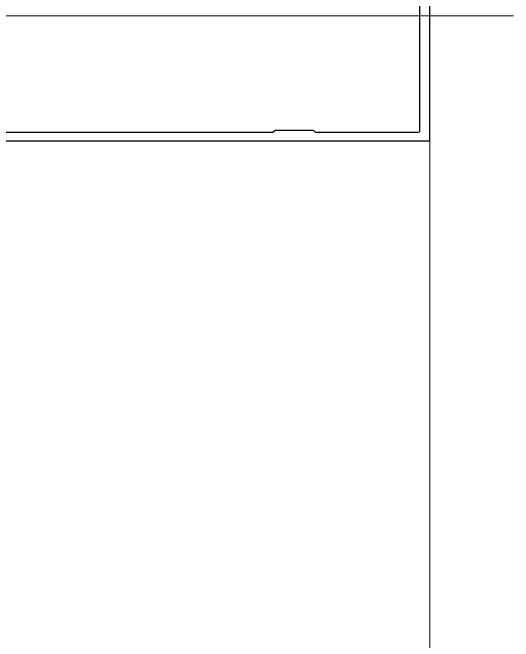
# Model space of a CAD drawing. Header units: millimetres. Extents: x 17311 to 801382, y -242618 to -104888.
# Drawn here: x 78895.3 to 79015.3, y -145638 to -145487.4 of the extents above; entities that cross this region are included whole.
import ezdxf

# ---------------------------------------------------------------- set-up
doc = ezdxf.new("R2010")
doc.units = ezdxf.units.MM
doc.header["$LTSCALE"] = 250
for name, color, linetype in [('4', 4, 'Continuous'), ('B-AR', 7, 'Continuous'), ('DIM', 7, 'Continuous'), ('fastener', 1, 'Continuous'), ('GLASS', 7, 'Continuous'), ('INSUL', 251, 'Continuous'), ('L0_', 7, 'Continuous'), ('OBJECTS', 7, 'Continuous'), ('polyamide', 6, 'Continuous'), ('SEALANT', 252, 'Continuous')]:
    doc.layers.add(name, color=color, linetype=linetype)
doc.layers.add('A-WIN-ELE', color=8, linetype='Continuous', lineweight=9)
doc.layers.add('CEN', color=1, linetype='Continuous', lineweight=9)
pattern_1 = [(90, (81747.66684255187, 89202.96466638846), (-0.1587499999999999, 0.0793750000000001), [0, -0.15875])]

# ---------------------------------------------------------------- blocks, each defined once
blk = doc.blocks.new('pan4x20')
at = {"layer": 'CEN'}
blk.add_line((204758.3032032065, -352573.8528686392), (204758.3032032065, -352600.9999670472), dxfattribs=at)
at = {"layer": 'fastener', "color": 1}
for p, q in [((204754.8032032065, -352577.7344733073), (204754.8032032065, -352578.7284733073)), ((204754.8032032065, -352578.7284733073), (204761.8032032065, -352578.7284733073)), ((204756.8032032065, -352578.7284733073), (204756.8032032065, -352580.3044530001)), ((204759.8032032065, -352578.7284733073), (204759.8032032065, -352579.6930646447)), ((204761.8032032065, -352578.7284733073), (204761.8032032065, -352577.7344733073)), ((204756.3155417826, -352580.5036100638), (204756.8032032065, -352580.3044530001)), ((204756.3155427592, -352580.5036100638), (204760.2996768813, -352581.1582539427)), ((204756.3249956879, -352580.6094293451), (204760.2408556199, -352581.2542677272)), ((204756.3249956879, -352580.6094293451), (204756.8032032065, -352580.8036152953)), ((204756.8032032065, -352580.3044530001), (204759.8032032065, -352580.9259984439)), ((204758.2319247089, -352579.691961038), (204760.241829333, -352580.021333928)), ((204758.2319247089, -352579.691961038), (204759.8032032065, -352580.19222694)), ((204758.2499271714, -352579.5900776284), (204760.3006505945, -352579.9253201435)), ((204758.2499271714, -352579.5900776284), (204759.8032032065, -352579.6930646447)), ((204760.2814117018, -352579.8872505949), (204759.8032032065, -352579.6930646447)), ((204760.2908646305, -352579.9930698763), (204759.8032032065, -352580.19222694)), ((204759.8032032065, -352580.19222694), (204759.8032032065, -352580.9259984439)), ((204756.3155417826, -352581.736543863), (204756.8032032065, -352581.5373867993)), ((204756.3155427592, -352581.736543863), (204760.2996768813, -352582.3911877419)), ((204756.3249956879, -352581.8423631443), (204760.2408556199, -352582.4872015264)), ((204756.3249956879, -352581.8423631443), (204756.8032032065, -352582.0365490945)), ((204756.8032032065, -352580.8036152953), (204759.8032032065, -352581.4251607392)), ((204756.8032032065, -352580.8036152953), (204756.8032032065, -352581.5373867993)), ((204756.8032032065, -352581.5373867993), (204759.8032032065, -352582.1589322431)), ((204756.8032032065, -352582.0365490945), (204759.8032032065, -352582.6580945383)), ((204756.8032032065, -352582.0365490945), (204756.8032032065, -352582.7703205985)), ((204760.2804379886, -352581.1201843941), (204759.8032032065, -352580.9259984439)), ((204760.2898909173, -352581.2260036755), (204759.8032032065, -352581.4251607392)), ((204759.8032032065, -352581.4251607392), (204759.8032032065, -352582.1589322431)), ((204756.3155417826, -352582.9694776622), (204756.8032032065, -352582.7703205985)), ((204756.3155427592, -352582.9694776622), (204760.2996768813, -352583.6241215411)), ((204756.3249956879, -352583.0752969435), (204760.2408556199, -352583.7201353256)), ((204756.3249956879, -352583.0752969435), (204756.8032032065, -352583.2694828938)), ((204756.8032032065, -352582.7703205985), (204759.8032032065, -352583.3918660423)), ((204756.8032032065, -352583.2694828938), (204759.8032032065, -352583.8910283375)), ((204756.8032032065, -352583.2694828938), (204756.8032032065, -352584.0032543977)), ((204760.2804379886, -352582.3531181933), (204759.8032032065, -352582.1589322431)), ((204760.2898909173, -352582.4589374746), (204759.8032032065, -352582.6580945383)), ((204759.8032032065, -352582.6580945383), (204759.8032032065, -352583.3918660423)), ((204760.2804379886, -352583.5860519925), (204759.8032032065, -352583.3918660423)), ((204756.3155417826, -352584.2024114614), (204756.8032032065, -352584.0032543977)), ((204756.3155427592, -352584.2024114614), (204760.2996768813, -352584.8570553403)), ((204756.3249956879, -352584.3082307428), (204760.2408556199, -352584.9530691248)), ((204756.3249956879, -352584.3082307428), (204756.8032032065, -352584.502416693)), ((204756.8032032065, -352584.0032543977), (204759.8032032065, -352584.6247998415)), ((204756.8032032065, -352584.502416693), (204759.8032032065, -352585.1239621367)), ((204756.8032032065, -352584.502416693), (204756.8032032065, -352585.2361881969)), ((204760.2898909173, -352583.6918712739), (204759.8032032065, -352583.8910283375)), ((204759.8032032065, -352583.8910283375), (204759.8032032065, -352584.6247998415)), ((204760.2804379886, -352584.8189857918), (204759.8032032065, -352584.6247998415)), ((204760.2898909173, -352584.9248050731), (204759.8032032065, -352585.1239621367)), ((204759.8032032065, -352585.1239621367), (204759.8032032065, -352585.8577336407)), ((204756.3155417826, -352585.4353452606), (204756.8032032065, -352585.2361881969)), ((204756.3155417826, -352586.6682790598), (204756.8032032065, -352586.4691219961)), ((204756.3155427592, -352585.4353452606), (204760.2996768813, -352586.0899891395)), ((204756.3249956879, -352585.5411645419), (204760.2408556199, -352586.186002924)), ((204756.3249956879, -352585.5411645419), (204756.8032032065, -352585.7353504922)), ((204756.8032032065, -352585.2361881969), (204759.8032032065, -352585.8577336407)), ((204756.8032032065, -352585.7353504922), (204759.8032032065, -352586.356895936)), ((204756.8032032065, -352585.7353504922), (204756.8032032065, -352586.4691219961)), ((204756.8032032065, -352586.4691219961), (204759.8032032065, -352587.0906674399)), ((204760.2804379886, -352586.0519195909), (204759.8032032065, -352585.8577336407)), ((204760.2898909173, -352586.1577388722), (204759.8032032065, -352586.356895936)), ((204759.8032032065, -352586.356895936), (204759.8032032065, -352587.0906674399)), ((204756.3155417826, -352587.901212859), (204756.8032032065, -352587.7020557953)), ((204756.3155427592, -352586.6682790598), (204760.2996768813, -352587.3229229387)), ((204756.3155427592, -352587.901212859), (204760.2996768813, -352588.5558567379)), ((204756.3249956879, -352586.7740983411), (204760.2408556199, -352587.4189367231)), ((204756.3249956879, -352586.7740983411), (204756.8032032065, -352586.9682842913)), ((204756.3249956879, -352588.0070321403), (204760.2408556199, -352588.6518705224)), ((204756.3249956879, -352588.0070321403), (204756.8032032065, -352588.2012180905)), ((204756.8032032065, -352586.9682842913), (204759.8032032065, -352587.5898297351)), ((204756.8032032065, -352586.9682842913), (204756.8032032065, -352587.7020557953)), ((204756.8032032065, -352587.7020557953), (204759.8032032065, -352588.3236012391)), ((204760.2804379886, -352587.2848533901), (204759.8032032065, -352587.0906674399)), ((204760.2898909173, -352587.3906726714), (204759.8032032065, -352587.5898297351)), ((204759.8032032065, -352587.5898297351), (204759.8032032065, -352588.3236012391)), ((204756.3155417826, -352589.1341466582), (204756.8032032065, -352588.9349895945)), ((204756.3155427592, -352589.1341466582), (204760.2996768813, -352589.7887905371)), ((204756.3249956879, -352589.2399659395), (204756.8032032065, -352589.4341518898)), ((204756.3249956879, -352589.2399659395), (204760.2408556199, -352589.8848043216)), ((204756.8032032065, -352588.2012180905), (204759.8032032065, -352588.8227635343)), ((204756.8032032065, -352588.2012180905), (204756.8032032065, -352588.9349895945)), ((204756.8032032065, -352588.9349895945), (204759.8032032065, -352589.5565350383)), ((204756.8032032065, -352589.4341518898), (204759.8032032065, -352590.0556973335)), ((204756.8032032065, -352589.4341518898), (204756.8032032065, -352590.1679233937)), ((204760.2804379886, -352588.5177871893), (204759.8032032065, -352588.3236012391)), ((204760.2898909173, -352588.6236064706), (204759.8032032065, -352588.8227635343)), ((204759.8032032065, -352588.8227635343), (204759.8032032065, -352589.5565350383)), ((204760.2804379886, -352589.7507209885), (204759.8032032065, -352589.5565350383)), ((204756.3155417826, -352590.3670804574), (204756.8032032065, -352590.1679233937)), ((204756.3155427592, -352590.3670804574), (204760.2996768813, -352591.0217243363)), ((204756.3249956879, -352590.4728997388), (204760.2408556199, -352591.1177381208)), ((204756.3249956879, -352590.4728997388), (204756.8032032065, -352590.667085689)), ((204756.8032032065, -352590.1679233937), (204759.8032032065, -352590.7894688375)), ((204756.8032032065, -352590.667085689), (204759.8032032065, -352591.2886311327)), ((204756.8032032065, -352590.667085689), (204756.8032032065, -352591.4008571929)), ((204760.2898909173, -352589.8565402699), (204759.8032032065, -352590.0556973335)), ((204759.8032032065, -352590.0556973335), (204759.8032032065, -352590.7894688375)), ((204760.2804379886, -352590.9836547878), (204759.8032032065, -352590.7894688375)), ((204760.2898909173, -352591.0894740691), (204759.8032032065, -352591.2886311327)), ((204756.3155417826, -352591.6000142566), (204756.8032032065, -352591.4008571929)), ((204756.3155417826, -352592.8329480558), (204756.8032032065, -352592.6337909921)), ((204756.3155427592, -352591.6000142566), (204760.2996768813, -352592.2546581355)), ((204756.3249956879, -352591.7058335379), (204756.8032032065, -352591.9000194882)), ((204756.3249956879, -352591.7058335379), (204760.2408556199, -352592.35067192)), ((204756.8032032065, -352591.4008571929), (204759.8032032065, -352592.0224026367)), ((204756.8032032065, -352591.9000194882), (204759.8032032065, -352592.521564932)), ((204756.8032032065, -352591.9000194882), (204756.8032032065, -352592.6337909921)), ((204756.8032032065, -352592.6337909921), (204759.8032032065, -352593.2553364359)), ((204759.8032032065, -352591.2886311327), (204759.8032032065, -352592.0224026367)), ((204760.2804379886, -352592.2165885869), (204759.8032032065, -352592.0224026367)), ((204760.2898909173, -352592.3224078683), (204759.8032032065, -352592.521564932)), ((204759.8032032065, -352592.521564932), (204759.8032032065, -352593.2553364359)), ((204756.3155417826, -352594.065881855), (204756.8032032065, -352593.8667247914)), ((204756.3155427592, -352592.8329480558), (204760.2996768813, -352593.4875919347)), ((204756.3155427592, -352594.065881855), (204760.2996768813, -352594.720525734)), ((204756.3249956879, -352592.9387673372), (204760.2408556199, -352593.5836057192)), ((204756.3249956879, -352592.9387673372), (204756.8032032065, -352593.1329532874)), ((204756.3249956879, -352594.1717011363), (204756.8032032065, -352594.3658870866)), ((204756.3249956879, -352594.1717011363), (204760.2408556199, -352594.8165395184)), ((204756.8032032065, -352593.1329532874), (204759.8032032065, -352593.7544987312)), ((204756.8032032065, -352593.1329532874), (204756.8032032065, -352593.8667247914)), ((204756.8032032065, -352593.8667247914), (204759.8032032065, -352594.4882702351)), ((204760.2804379886, -352593.4495223862), (204759.8032032065, -352593.2553364359)), ((204760.2898909173, -352593.5553416675), (204759.8032032065, -352593.7544987312)), ((204759.8032032065, -352593.7544987312), (204759.8032032065, -352594.4882702351)), ((204756.3155417826, -352595.2988156542), (204756.8032032065, -352595.0996585906)), ((204756.3155427592, -352595.2988156542), (204758.8861800356, -352595.7212040343)), ((204756.3249956879, -352595.4046349356), (204758.2474002531, -352595.7212040343)), ((204756.3249956879, -352595.4046349356), (204756.8032032065, -352595.5988208858)), ((204756.8032032065, -352594.3658870866), (204759.8032032065, -352594.9874325304)), ((204756.8032032065, -352594.3658870866), (204756.8032032065, -352595.0996585906)), ((204756.8032032065, -352595.0996585906), (204759.8032032065, -352595.7212040343)), ((204756.8032032065, -352595.5988208858), (204757.3939073123, -352595.7212040343)), ((204756.8032032065, -352595.6683825603), (204756.8032032065, -352596.2298080411)), ((204760.2804379886, -352594.6824561853), (204759.8032032065, -352594.4882702351)), ((204760.2898909173, -352594.7882754667), (204759.8032032065, -352594.9874325304)), ((204759.8032032065, -352594.9874325304), (204759.8032032065, -352595.7212040343)), ((204759.8032032065, -352595.0556973335), (204759.8032032065, -352596.2298080411)), ((204756.8032032065, -352596.2298080411), (204757.9267527693, -352598.6027461676)), ((204759.8032032065, -352595.7212040343), (204757.3939073123, -352595.7212040343)), ((204759.8032032065, -352596.2298080411), (204758.6796536437, -352598.6027461676))]:
    blk.add_line(p, q, dxfattribs=at)
blk.add_lwpolyline([(204760.8519461059, -352576.4820267575), (204760.6271795891, -352576.6816903988), (204760.3730962008, -352576.7783857179), (204760.1026844231, -352576.7968012184), (204759.8289327377, -352576.7616254038), (204759.5648296265, -352576.6975467779), (204759.3233635713, -352576.6292538443), (204759.1175230539, -352576.5814351067), (204758.9602965563, -352576.5787790687), (204758.8603039589, -352576.6396033133), (204758.8086907373, -352576.7567417417), (204758.7922337657, -352576.9166573342), (204758.7977099183, -352577.1058130712), (204758.8118960694, -352577.3106719333), (204758.8215690932, -352577.5176969008), (204758.8135058639, -352577.7133509542), (204758.7744832558, -352577.8840970739), (204758.695322935, -352578.0186544102), (204758.5830257358, -352578.1147667933), (204758.4486372843, -352578.1724342232), (204758.3032032065, -352578.1916566999), (204758.1577691288, -352578.1724342232), (204758.0233806773, -352578.1147667933), (204757.911083478, -352578.0186544102), (204757.8319231573, -352577.8840970739), (204757.7929005491, -352577.7133509542), (204757.7848373198, -352577.5176969008), (204757.7945103436, -352577.3106719333), (204757.8086964947, -352577.1058130712), (204757.8141726473, -352576.9166573342), (204757.7977156758, -352576.7567417417), (204757.7461024541, -352576.6396033133), (204757.6461098568, -352576.5787790687), (204757.4888833588, -352576.581435107), (204757.2830428393, -352576.6292538471), (204757.0415767783, -352576.6975467873), (204756.7774736557, -352576.7616254261), (204756.5037219516, -352576.7968012618), (204756.2333101459, -352576.778385793), (204755.9792267187, -352576.681690518), (204755.7544601499, -352576.4820269354)], dxfattribs=at)
for centre, radius, start, end in [((204756.104029196, -352577.7350033988), 1.300826097444182, 105.5886192051601, 179.9766517539662), ((204758.3032034425, -352585.4921058837), 9.363632576391863, 74.20502072839271, 105.7949832714378), ((204760.5023771211, -352577.7350033376), 1.300826193443082, 0.02334554465536699, 74.4113847704137), ((204756.3957525048, -352580.5497759838), 0.0925492983181898, 150.0753499947986, 220.1338799815711), ((204758.2711789255, -352579.6463713375), 0.06016394940845299, 110.6850699988179, 229.2728799733444), ((204760.2106539082, -352579.9469039563), 0.0925492983181898, 330.0753499858102, 40.13387899652747), ((204756.3957525048, -352581.7827097829), 0.0925492983181898, 150.0753499947986, 220.1338800207355), ((204760.209680195, -352581.1798377555), 0.092548723075396, 330.075349994863, 40.13387899545516), ((204756.3957525048, -352583.0156435822), 0.0925492983181898, 150.0753499947986, 220.1338799815711), ((204760.209680195, -352582.4127715547), 0.092548723075396, 330.075349994863, 40.13387899545516), ((204760.209680195, -352583.6457053539), 0.092548723075396, 330.075349994863, 40.13387899545516), ((204756.3957525048, -352584.2485773814), 0.0925492983181898, 150.0753499947986, 220.1338799815711), ((204760.209680195, -352584.8786391531), 0.092548723075396, 330.075349994863, 40.13387899545516), ((204756.3957525048, -352585.4815111806), 0.0925492983181898, 150.0753499947986, 220.1338799815711), ((204760.209680195, -352586.1115729523), 0.092548723075396, 330.075349994863, 40.13387899545516), ((204756.3957525048, -352586.7144449797), 0.0925492983181898, 150.0753499947986, 220.1338800207355), ((204756.3957525048, -352587.9473787789), 0.0925492983181898, 150.0753499947986, 220.1338799815711), ((204760.209680195, -352587.3445067515), 0.092548723075396, 330.0753500260945, 40.13387903461972), ((204756.3957525048, -352589.1803125782), 0.0925492983181898, 150.0753499947986, 220.1338799815711), ((204760.209680195, -352588.5774405507), 0.092548723075396, 330.075349994863, 40.13387899545516), ((204756.3957525048, -352590.4132463774), 0.0925492983181898, 150.0753499947986, 220.1338799815711), ((204760.209680195, -352589.8103743499), 0.092548723075396, 330.075349994863, 40.13387899545516), ((204760.209680195, -352591.0433081491), 0.092548723075396, 330.075349994863, 40.13387899545516), ((204756.3957525048, -352591.6461801766), 0.0925492983181898, 150.0753499947986, 220.1338799815711), ((204760.209680195, -352592.2762419483), 0.092548723075396, 330.075349994863, 40.13387899545516), ((204756.3957525048, -352592.8791139758), 0.0925492983181898, 150.0753499947986, 220.1338799815711), ((204756.3957525048, -352594.112047775), 0.0925492983181898, 150.0753499947986, 220.1338799815711), ((204760.209680195, -352593.5091757475), 0.092548723075396, 330.075349994863, 40.13387899545516), ((204756.3957525048, -352595.3449815742), 0.0925492983181898, 150.0753499947986, 220.1338799815711), ((204760.209680195, -352594.7421095467), 0.092548723075396, 330.075349994863, 40.13387899545516), ((204758.3032032065, -352598.3375563484), 0.4604786335005783, 215.1627106466893, 324.8372893533107)]:
    blk.add_arc(centre, radius, start, end, dxfattribs=at)
blk = doc.blocks.new('커튼월 히든바_T1')
at = {"layer": 'GLASS', "transparency": 33554687}
h = blk.add_hatch(dxfattribs=at)
h.set_pattern_fill('ANSI37', color=253, scale=10, angle=89.99999999999997, style=0)
h.set_pattern_definition([(314.9999999999999, (-294.3621086273051, 1991.3177667649), (0.8838834764831847, 0.8838834764831841), []), (44.99999999999996, (-294.3621086273051, 1991.3177667649), (-0.8838834764831841, 0.8838834764831847), [])])
h.paths.add_polyline_path([(-14.0000000000291, -21.50000000023283, 0.1989123673839581), (-13.70710678122123, -22.20710678142495, 0.1123659271631969), (-26.29289321883698, -22.20710678142495, 0.1989123673777097), (-26.0000000000291, -21.50000000023283), (-26.0000000000291, -14.50000000023283), (-24.95000000004075, -14.50000000023283), (-24.95000000004075, -13.8000000002794, 0.4142135623700506), (-24.24999986952753, -14.50000000023283), (-15.74999986952753, -14.50000000023283, 0.4140347258903255), (-15.05000000001746, -13.80042743741069), (-15.05000000001746, -14.50000000023283), (-14.0000000000291, -14.50000000023283)])
at = {"layer": 'SEALANT', "transparency": 33554687}
h = blk.add_hatch(dxfattribs=at)
h.set_pattern_fill('ANSI37', color=253, scale=0.5, angle=-1.272221872585407e-14)
h.set_pattern_definition([(224.9999999999999, (58405.01945517297, -22374.79667747649), (1.122532015133643, -1.122532015133645), []), (314.9999999999999, (58405.01945517297, -22374.79667747649), (1.122532015133645, 1.122532015133643), [])])
h.paths.add_polyline_path([(-2.91038304567337e-11, -15.5), (-7.999999908759492, -15.50000000977889), (-7.999999908759492, 1, 0.03275171643533864), (-2.91038304567337e-11, 0)])
at = {"layer": 'SEALANT'}
h = blk.add_hatch(dxfattribs=at)
h.set_pattern_fill('DASH', color=253, scale=0.5, angle=89.99999999999997, style=0)
h.set_pattern_definition([(270, (-23848.07734136659, 66453.74511140259), (1.587499999999999, -1.587500000000001), [1.5875, -1.5875])])
h.paths.add_polyline_path([(-2.91038304567337e-11, -15.5), (-7.999999918072717, -15.50000000977889), (-7.999999966501491, -25.50000000977889), (-2.91038304567337e-11, -25.5)])
at = {"layer": 'SEALANT', "transparency": 33554687}
h = blk.add_hatch(dxfattribs=at)
h.set_pattern_fill('DOTS', color=253, scale=0.5, angle=-1.272221872585407e-14)
h.set_pattern_definition([(360, (13402.07538140067, 298083.9540380267), (0.3968750000000006, 0.7937499999999996), [0, -0.79375])])
edge = h.paths.add_edge_path()
edge.add_line((-31.63378923779237, -37.97496645478532), (-23.39475594839314, -37.97496645478532))
edge.add_line((-23.39475594839314, -37.97496645478532), (-25.94841571741563, -37.36852835753234))
edge.add_line((-25.94841571741563, -37.36852835753234), (-26.7586996530008, -36.37704548198235))
edge.add_line((-26.7586996530008, -36.37704548198235), (-26.93233192506887, -35.40244448674639))
edge.add_line((-26.93233192506887, -35.40244448674639), (-26.96011308845482, -34.47791423935269))
edge.add_line((-26.96011308845482, -34.47791423935269), (-26.84435824055981, -33.63493850891973))
edge.add_line((-26.84435824055981, -33.63493850891973), (-26.67527385553694, -32.90222382254433))
edge.add_line((-26.67527385553694, -32.90222382254433), (-25.95818374185183, -32.30472190046567))
edge.add_line((-25.95818374185183, -32.30472190046567), (-25.15379916891106, -31.86277995375713))
edge.add_line((-25.15379916891106, -31.86277995375713), (-24.28951248909289, -31.5914477854385))
edge.add_line((-24.28951248909289, -31.5914477854385), (-23.39475594837859, -31.49996528709016))
edge.add_line((-23.39475594837859, -31.49996528709016), (-27.7982988096046, -31.50005221323227))
edge.add_arc((-27.79830179021519, -30.00005221323227), 1.500000000002961, 90.00011385093808, 270.000113850938, ccw=False)
edge.add_line((-27.79830477082578, -28.50005221323227), (-26.0000000000291, -28.50004506653204))
edge.add_line((-26.0000000000291, -28.50004506653204), (-26.0000000000291, -22.27872793716233))
edge.add_arc((-18.27821257185133, -59.54627480686759), 38.0591125851831, 101.7059696099798, 103.2478717711545)
edge.add_line((-26.99999999147258, -22.50000002817251), (-31.0000000000291, -22.50000000026921))
edge.add_arc((-30.99999999995634, -21.5000000001819), 1.000000000087311, 190.5972663197135, 269.99999999583116, ccw=False)
edge.add_arc((-132.4754156810232, -31.9869615935022), 101.0192547286652, -3.398249563295792, 5.853834004443627, ccw=False)
h = blk.add_hatch(dxfattribs=at)
h.set_pattern_fill('DOTS', color=253, scale=0.5, angle=-1.272221872585407e-14)
h.set_pattern_definition([(360, (13402.07538140073, 298083.9540380267), (0.3968750000000006, 0.7937499999999996), [0, -0.79375])])
edge = h.paths.add_edge_path()
edge.add_line((-31.63378923681739, -37.97496645478532), (-23.39475594836404, -37.97496645478532))
edge.add_line((-23.39475594836404, -37.97496645478532), (-25.94841571740108, -37.36852835758327))
edge.add_line((-25.94841571740108, -37.36852835758327), (-26.75869965302991, -36.37704548200418))
edge.add_line((-26.75869965302991, -36.37704548200418), (-26.93233192508342, -35.40244448677549))
edge.add_line((-26.93233192508342, -35.40244448677549), (-26.96011308842571, -34.47791423933813))
edge.add_line((-26.96011308842571, -34.47791423933813), (-26.84435824054526, -33.63493850891246))
edge.add_line((-26.84435824054526, -33.63493850891246), (-26.74480907135876, -33.54755722308619))
edge.add_line((-26.74480907135876, -33.54755722308619), (-27.21273450058652, -33.53802446668851))
edge.add_arc((-23.32864296631305, -36.2190336861604), 4.71953148961929, 90.80264720155651, 145.3844714239074, ccw=False)
edge.add_line((-23.39475594836404, -31.49996528709016), (-27.79829880964826, -31.50005221321044))
edge.add_arc((-27.79830179022974, -30.00005221321771), 1.499999999995685, 90.00011384982639, 270.00011384982633, ccw=False)
edge.add_line((-27.79830477081123, -28.50005221322499), (-25.9999999999709, -28.50004506652476))
edge.add_line((-25.9999999999709, -28.50004506652476), (-25.9999999999709, -22.27872793717688))
edge.add_arc((-18.27821257278265, -59.54627480253112), 38.0591125807218, 101.70596960985, 103.2478717711152)
edge.add_line((-26.99999999135616, -22.50000002817251), (-31.0000000000291, -22.50000000025466))
edge.add_arc((-30.9999999999709, -21.50000000019645), 1.000000000058208, 190.5972663187909, 269.99999999666494, ccw=False)
edge.add_arc((-132.4754154270195, -31.98696159399697), 101.0192544760517, -3.3982495715225127, 5.853834019419423, ccw=False)
at = {"layer": 'SEALANT'}
h = blk.add_hatch(dxfattribs=at)
h.set_pattern_fill('DOTS', color=8, scale=10, angle=248.1986)
h.set_pattern_definition([(248.1986, (-86370.20906696704, -35122.0081138243), (0.4642384319135525, -0.5222680617599029), [0, -0.6249999999999999])])
edge = h.paths.add_edge_path()
edge.add_ellipse((-23.39475594836404, -25.12721308021719), major_axis=(0, 3.372821632689992), ratio=1, start_angle=0, end_angle=360, ccw=False)
at = {"layer": 'SEALANT', "transparency": 33554687}
h = blk.add_hatch(dxfattribs=at)
h.set_pattern_fill('DOTS', color=253, scale=0.1, angle=89.99999999999997)
h.set_pattern_definition(pattern_1)
h.paths.add_polyline_path([(0.0828427124361042, -27.25005221320316), (1.899999873217894, -27.25005221320316), (1.899999873217894, -27.05000000004657), (1.899999873217894, -26.15500000002794), (1.899999873217894, -25.5), (0.4999999999126885, -25.5, -0.3620285253276421), (0.008203549281461164, -25.09020117018372, -0.05761262616641457), (-0.2928932188369799, -27.54294543201104), (-0.05857864380232058, -27.30863085691817, -0.1989123666592676)])
at = {"layer": 'SEALANT'}
h = blk.add_hatch(dxfattribs=at)
h.set_pattern_fill('DOTS', color=8, scale=10, angle=248.1986)
h.set_pattern_definition([(248.1986, (-86370.20906696704, -35121.87279277545), (0.4642384319135525, -0.5222680617599029), [0, -0.6249999999999999])])
edge = h.paths.add_edge_path()
edge.add_ellipse((-23.39475594836404, -34.73746587093774), major_axis=(3.372821632680185, 0), ratio=0.9598789786209134, start_angle=0, end_angle=360)
at = {"layer": 'SEALANT', "transparency": 33554687}
h = blk.add_hatch(dxfattribs=at)
h.set_pattern_fill('DOTS', color=253, scale=0.1, angle=270)
h.set_pattern_definition(pattern_1)
h.paths.add_polyline_path([(0.0828427124361042, -32.74994778702967), (1.899999873217894, -32.74994778702967), (1.899999873217894, -32.95000000018626), (1.899999873217894, -33.84499999997206), (1.899999873217894, -34.5), (0.4999999999126885, -34.5, 0.3620285260555011), (0.008203549281461164, -34.90979883004911, 0.05761262613522965), (-0.2928932188369799, -32.45705456822179), (-0.05857864380232058, -32.69136914331466, 0.1989123702908093)])
at = {"layer": '4', "color": 8}
blk.add_line((-3.000000000029104, -57.50001625082223, -6.638879742922667e-09), (-2.91038304567337e-11, -42.50001625082223, -6.638879742922667e-09), dxfattribs=at)
blk.add_lwpolyline([(-2.91038304567337e-11, -57.50001625082223), (-3.000000000029104, -57.50001625082223), (-3.000000000029104, -42.50001625082223), (-2.91038304567337e-11, -42.50001625082223)], close=True, dxfattribs=at)
at = {"layer": 'B-AR'}
for points in [[(2.69999999992433, -11, -0.4142135623773572), (3.69999999992433, -10), (10.0000000000291, -10, -0.4142135623816193), (10.5000000000291, -10.5), (10.5000000000291, -49.5, -0.4142135623134248), (9.999999999970896, -50), (3.69999999992433, -50, -0.4142135623773572), (2.69999999992433, -49), (2.700000000040745, -34.69999999995343, 0.4142135623517842), (2.500000000029104, -34.5), (0.4999999999708962, -34.5, 0.4142135623816193), (-2.91038304567337e-11, -35), (-2.91038304567337e-11, -60), (167.9999999999709, -60), (167.9999999999709, 0), (-2.91038304567337e-11, 0), (-2.91038304567337e-11, -25, 0.4142135623816193), (0.4999999999708962, -25.5), (2.500000000029104, -25.5, 0.4142135624157166), (2.700000000040745, -25.30000000004657)], [(37.40487319600652, -58), (2.799999999959255, -58, -0.414213562373095), (2.299999999959255, -57.5), (2.299999999959255, -52.69999999995343, -0.4142135623730951), (2.799999999959255, -52.19999999995343), (12.20000000004075, -52.19999999995343, 0.414213562373095), (12.70000000004075, -51.69999999995343), (12.70000000004075, -8.300000000046566, 0.4142135623730951), (12.20000000004075, -7.800000000046566), (2.799999999959255, -7.800000000279397, -0.414213562373095), (2.299999999959255, -7.300000000279397), (2.299999999959255, -2.5, -0.4142135623730951), (2.799999999959255, -2), (37.40487319600652, -2), (37.9048731958901, -2.5), (47.10487319590175, -2.5), (47.60487319590175, -2), (130.3956673233479, -2), (130.8956673232897, -2.5), (140.0956673233013, -2.5), (140.5956673233013, -2), (164.9999999999709, -2, -0.414213562373095), (165.4999999999709, -2.5), (165.4999999999709, -57.5, -0.414213562373095), (164.9999999999709, -58), (140.5956673233013, -58), (140.0956673233013, -57.5), (130.8956673232897, -57.5), (130.3956673233479, -58), (47.60487319590175, -58), (47.10487319590175, -57.5), (37.9048731958901, -57.5)], [(4.399821970291669, -32.74994778702967, -0.414213562373095), (5.399821970233461, -33.74994778702967), (5.399821970233461, -34.6316902176477, 0.2982166267119237), (5.099821970245102, -35.08994778711349, 0.298216626695149), (5.399821970233461, -35.54820535657927), (5.399821970233461, -46.34142740513198, 0.2982166267037389), (5.099821970245102, -46.79968497459777, 0.4142135623816192), (5.599821970245102, -47.29968497459777), (7.599821970245102, -47.29968497459777, 0.4142135623901437), (8.099821970245102, -46.79968497459777, 0.2360679775017101), (7.899821970233461, -46.3996849746909), (7.899821970233461, -30.4000000001397, 0.2360679774874994), (8.099821970245102, -30, 0.2360679775028623), (7.899821970233461, -29.60000000009313), (7.899821970233461, -13.60031502554193, 0.2360679775028622), (8.099821970245102, -13.20031502563506, 0.4142135623816193), (7.599821970245102, -12.70031502563506), (5.599821970245102, -12.70031502563506, 0.414213562373095), (5.099821970245102, -13.20031502563506, 0.2982166266958158), (5.399821970233461, -13.65857259510085), (5.399821970233461, -24.45179464365356, 0.2982166266958158), (5.099821970245102, -24.91005221311934, 0.2982166267040005), (5.399821970233461, -25.36830978258513), (5.399821970233461, -26.25005221320316, -0.414213562373095), (4.399821970291669, -27.25005221320316), (0.0828427124361042, -27.25005221320316, 0.198912367379658), (-0.05857864380232058, -27.30863085691817), (-0.9570029207679909, -28.20705513376743, -0.1989114716424043), (-1.664106255368097, -28.4999483525753), (-27.79829880964826, -28.50005221320316, 0.4142135623674121), (-29.29829880964826, -30.00005221320316, 0.4142135623674121), (-27.79829880964826, -31.50005221320316), (-1.664109136356274, -31.50005221320316, -0.1989123673769838), (-0.9570023551641498, -31.79294543201104), (-0.2928932188369799, -32.45705456822179, 0.1989123673769838), (0.4142135623551439, -32.74994778702967)]]:
    blk.add_lwpolyline(points, format="xyb", close=True, dxfattribs=at)
at = {"layer": 'CEN', "ltscale": 0.005}
blk.add_line((188.0000000085565, -30), (-52.0000000000291, -30), dxfattribs=at)
at = {"layer": 'DIM', "color": 8}
for centre, radius, start, end in [((-1.500000000029104, -67.62233505561016, -6.638879742922667e-09), 9.268509764559044, 80.6863852894736, 99.31361471052638), ((-1.500000000029104, -67.62233505549375, -6.638879742922667e-09), 8.768509764457214, 80.15015516338966, 99.84984483661034), ((-1.500000000029104, -67.62233505572658, -6.638879742922667e-09), 8.268509764660951, 79.54803295542848, 100.4519670445715)]:
    blk.add_arc(centre, radius, start, end, dxfattribs=at)
at = {"layer": 'GLASS', "color": 1, "linetype": 'Continuous'}
for p, q in [((-25.2500000000291, -14.50000000023283, 1.212698054718463e-09), (-25.2500000000291, -7.500000000232831, 1.212694502004784e-09)), ((-14.7500000000291, -14.50000000023283, 1.212698054718463e-09), (-14.7500000000291, -7.500000000232831, 1.212694502004784e-09))]:
    blk.add_line(p, q, dxfattribs=at)
at = {"layer": 'GLASS', "color": 1, "linetype": 'Continuous', "elevation": 1.21267673843639e-09}
for points in [[(-24.95000000004075, -14.50000000023283), (-24.95000000004075, -7.500000000232831), (-26.0000000000291, -7.500000000232831), (-26.0000000000291, -14.50000000023283)], [(-15.05000000001746, -14.50000000023283), (-15.05000000001746, -7.500000000232831), (-14.0000000000291, -7.500000000232831), (-14.0000000000291, -14.50000000023283)]]:
    blk.add_lwpolyline(points, close=True, dxfattribs=at)
for points in [[(-15.04999986951589, -13.8000000002794, -0.414213562373095), (-15.74999986952753, -14.50000000023283), (-24.24999986941111, -14.50000000023283, -0.414213562373095), (-24.94999986953917, -13.8000000002794), (-24.94999986948096, -8.00000000023283, -0.414213562373095), (-24.44999986948096, -7.500000000232831), (-20.5000000000291, -7.500000000232831), (-20.0000000000291, -8.00000000023283), (-19.5000000000291, -7.500000000232831), (-15.54999986957409, -7.500000000232831, -0.414213562373095), (-15.04999986945768, -8.00000000023283), (-15.04999986945768, -13.80000000016298)], [(-15.54999986945768, -13.80000000016298), (-15.54999986945768, -8.200000000186265, 0.414213562373095), (-15.74999986952753, -8.000000000291038), (-24.24999986952753, -8.000000000291038, 0.414213562373095), (-24.44999986948096, -8.200000000186265), (-24.44999986953917, -13.8000000002794, 0.414213562373095), (-24.24999986941111, -14.00000000023283), (-15.74999986952753, -14.00000000023283, 0.414213562373095), (-15.54999986951589, -13.8000000002794)]]:
    blk.add_lwpolyline(points, format="xyb", dxfattribs=at)
blk.add_lwpolyline([(-14.0000000000291, -21.50000000023283, 0.1989123673803122), (-13.70710678122123, -22.20710678142495, 0.1123659271632243), (-26.29289321883698, -22.20710678142495, 0.1989123673807993), (-26.0000000000291, -21.50000000023283), (-26.0000000000291, -14.50000000023283), (-24.95000000004075, -14.50000000023283), (-24.95000000004075, -13.8000000002794, 0.4142135623723339), (-24.24999986952753, -14.50000000023283), (-15.74999986952753, -14.50000000023283, 0.4140347259000254), (-15.05000000001746, -13.80042743741069), (-15.05000000001746, -14.50000000023283), (-14.0000000000291, -14.50000000023283)], format="xyb", close=True, dxfattribs=at)
at = {"layer": 'GLASS', "color": 8, "linetype": 'Continuous'}
for centre in [(-23.62740536828642, -8.75000000023283, 1.212655422154317e-09), (-22.2500000000291, -8.75000000023283, 1.212655422154317e-09), (-20.7500000000291, -8.75000000023283, 1.212658974867996e-09), (-19.2500000000291, -8.75000000023283, 1.212666080295354e-09), (-17.7500000000291, -8.75000000023283, 1.212669633009032e-09), (-16.2500000000291, -8.75000000023283, 1.212673185722711e-09), (-23.62740536828642, -10.25000000023283, 1.212655422154317e-09), (-22.2500000000291, -10.25000000023283, 1.212655422154317e-09), (-20.7500000000291, -10.25000000023283, 1.212658974867996e-09), (-19.2500000000291, -10.25000000023283, 1.212666080295354e-09), (-17.7500000000291, -10.25000000023283, 1.212669633009032e-09), (-16.2500000000291, -10.25000000023283, 1.212673185722711e-09), (-23.62740536828642, -11.75000000023283, 1.212655422154317e-09), (-22.2500000000291, -11.75000000023283, 1.212655422154317e-09), (-20.7500000000291, -11.75000000023283, 1.212658974867996e-09), (-19.2500000000291, -11.75000000023283, 1.212666080295354e-09), (-17.7500000000291, -11.75000000023283, 1.212669633009032e-09), (-16.2500000000291, -11.75000000023283, 1.21267673843639e-09), (-23.62740536828642, -13.25000000023283, 1.212655422154317e-09), (-22.2500000000291, -13.25000000023283, 1.212655422154317e-09), (-20.7500000000291, -13.25000000023283, 1.212662527581675e-09), (-19.2500000000291, -13.25000000023283, 1.212666080295354e-09), (-17.7500000000291, -13.25000000023283, 1.212669633009032e-09), (-16.2500000000291, -13.25000000023283, 1.21267673843639e-09)]:
    blk.add_circle(centre, 0.6499995999998304, dxfattribs=at)
at = {"layer": 'INSUL'}
blk.add_lwpolyline([(-29.50000001463923, -58.00001625082223), (-29.50000001463923, -39.47496645478532), (-3.000000000029104, -39.47496645478532), (-3.000000000029104, -58.00001625082223)], close=True, dxfattribs=at)
at = {"layer": 'INSUL', "elevation": -6.63887985610321e-09}
blk.add_lwpolyline([(-3.000000000029104, -39.47496645478532, 0.4142135623698783), (-5.650000001478475, -42.12496645626379), (-3, -55.35001624934375, -0.9999999999999998), (-8.300000002927845, -55.35001624934375), (-5.650000001478475, -42.12496645626379, 0.9999999999999998), (-10.95000000440632, -42.12496645626379), (-8.300000002927845, -55.35001624934375, -0.9999999999999998), (-13.60000000585569, -55.35001624934375), (-10.95000000440632, -42.12496645626379, 0.9999999999999998), (-16.25000000733417, -42.12496645626379), (-13.60000000585569, -55.35001624934375, -0.9999999999999998), (-18.90000000878354, -55.35001624934375), (-16.25000000733417, -42.12496645626379, 0.9999999999999998), (-21.55000001026201, -42.12496645626379), (-18.90000000878354, -55.35001624934375, -0.9999999999999998), (-24.20000001171138, -55.35001624934375), (-21.55000001026201, -42.12496645626379, 0.9999999999999998), (-26.85000001318986, -42.12496645626379), (-24.20000001171138, -55.35001624934375, -0.9999999999999998), (-29.50000001463923, -55.35001624934375), (-26.85000001318986, -42.12496645626379, 0.414213562373095), (-29.50000001463923, -39.47496645478532)], format="xyb", dxfattribs=at)
at = {"layer": 'L0_', "color": 4, "linetype": 'Continuous'}
blk.add_arc((-1.500000000029104, -67.62233505561016, -6.638879742922667e-09), 7.768509764544536, 78.86699373061825, 101.1330062693818, dxfattribs=at)
at = {"layer": 'OBJECTS', "color": 6, "ltscale": 0.5, "elevation": -6.63887985610321e-09}
blk.add_lwpolyline([(-3.000000000029104, -58.00001625082223), (-3.000000000029104, -60.00001625082223), (-32.00000001463923, -60.00001625082223), (-32.00000001463923, -37.97496645478532), (-18.4997095336148, -37.97496645478532), (-18.4997095336148, -36.72496645478532, -0.9999999999999999), (-16.9997095336148, -36.72496645478532), (-16.9997095336148, -39.47496645478532), (-29.50000001463923, -39.47496645478532, 0.414213562373095), (-30.00000001463923, -39.97496645478532), (-30.00000001463923, -57.50001625082223, 0.414213562373095), (-29.50000001463923, -58.00001625082223), (-3.000000000029104, -58.00001625082223)], format="xyb", dxfattribs=at)
at = {"layer": 'OBJECTS', "color": 6, "ltscale": 0.5}
blk.add_lwpolyline([(-5.000000000029104, -43.00001625082223), (-3.000000000029104, -43.00001625082223), (-3.000000000029104, -58.00001625082223), (-18.0000000000291, -58.00001625082223), (-18.0000000000291, -56.00001625082223), (-5.000000000029104, -56.00001625082223)], close=True, dxfattribs=at)
at = {"layer": 'polyamide', "color": 5}
blk.add_lwpolyline([(8.299999873241177, -47.8502628125716), (8.299999873241177, -30), (8.299999873241177, -47.84973718761466), (4.899999873217894, -47.84973718761466), (4.899999873217894, -33.45000000018626), (4.399999873217894, -32.95000000018626), (1.899999873217894, -32.95000000018626), (1.899999873217894, -33.84499999997206), (2.399999873217894, -34.34499999997206), (2.899999873217894, -34.34499999997206), (2.899999873217894, -36.4000000001397), (3.199999873206252, -36.69999999995343), (3.199999873206252, -46.99473718763329), (2.899999873217894, -46.99473718763329), (2.899999873217894, -49.0497371875681), (3.399999873217894, -49.5497371875681), (9.799999873241177, -49.5497371875681), (10.29999987324118, -49.0497371875681), (10.29999987324118, -46.99473718763329), (9.999999873252818, -46.99473718763329), (9.999999873252818, -36.49500000011176), (10.29999987324118, -36.49500000011176), (10.29999987324118, -32), (9.999999873252818, -32), (9.999999873252818, -28), (10.29999987324118, -28), (10.29999987324118, -23.50500000012107), (9.999999873252818, -23.50500000012107), (9.999999873252818, -13.00526281259954), (10.29999987324118, -13.00526281259954), (10.29999987324118, -10.95026281266473), (9.799999873241177, -10.45026281266473), (3.399999873217894, -10.45026281266473), (2.899999873217894, -10.95026281266473), (2.899999873217894, -13.00526281259954), (3.199999873206252, -13.00526281259954), (3.199999873206252, -23.30000000004657), (2.899999873217894, -23.60000000009313), (2.899999873217894, -25.65500000002794), (2.399999873217894, -25.65500000002794), (1.899999873217894, -26.15500000002794), (1.899999873217894, -27.05000000004657), (4.399999873217894, -27.05000000004657), (4.899999873217894, -26.55000000004657), (4.899999873217894, -12.15026281261817), (8.299999873241177, -12.15026281261817), (8.299999873241177, -30)], dxfattribs=at)
at = {"layer": 'SEALANT', "color": 4}
blk.add_lwpolyline([(-2.91038304567337e-11, 0, -0.03275171636042313), (-7.999999908759492, 1)], format="xyb", dxfattribs=at)
blk.add_lwpolyline([(-2.91038304567337e-11, -15.5), (-7.999999908759492, -15.50000000977889), (-7.999999908759492, -25.50000000977889), (-2.91038304567337e-11, -25.5)], close=True, dxfattribs=at)
at = {"layer": 'SEALANT', "color": 4, "elevation": 1.21267673843639e-09}
blk.add_lwpolyline([(-31.9999999999709, -21.50000000023283, -0.0712776539167618), (-32.00000001463923, -37.97496645478532)], format="xyb", dxfattribs=at)
at = {"layer": 'SEALANT', "color": 8}
for centre, radius, start, end in [((-11.38909560642787, -24.93593188561499), 11.39834317154732, 346.7783555436038, 359.2245145945476), ((-11.38909560636966, -35.06406811450142), 11.39834317152269, 0.7754854054524275, 13.22164445639621)]:
    blk.add_arc(centre, radius, start, end, dxfattribs=at)
at = {"layer": 'SEALANT', "color": 4, "extrusion": (0, 0, -1)}
blk.add_ellipse((-23.39475594836404, -25.12721308021719, 1.212676738436398e-09), major_axis=(0, 3.372821632689992), ratio=0.9999999999970924, dxfattribs=at)
at = {"layer": 'SEALANT', "color": 4}
blk.add_ellipse((-23.39475594836404, -34.73746587093774, -2.713101558833406e-09), major_axis=(3.372821632680185, 0), ratio=0.9598789786209134, start_param=-1.570796326794897, end_param=4.71238898038469, dxfattribs=at)
at = {"xscale": -1, "rotation": 90}
blk.add_blockref('pan4x20', (-352583.7284733065, 204708.8031869572), dxfattribs=at)

msp = doc.modelspace()

# ---------------------------------------------------------------- linework, layer by layer
at = {"layer": 'A-WIN-ELE'}
msp.add_line((78995.25288471932, -147888.1333446717), (78995.25179844242, -145218.1333446725), dxfattribs=at)

# ---------------------------------------------------------------- block references
at = {"layer": 'B-AR'}
msp.add_blockref('커튼월 히든바_T1', (78827.25242061945, -145458.1333446719), dxfattribs=at)

doc.saveas('drawing.dxf')
